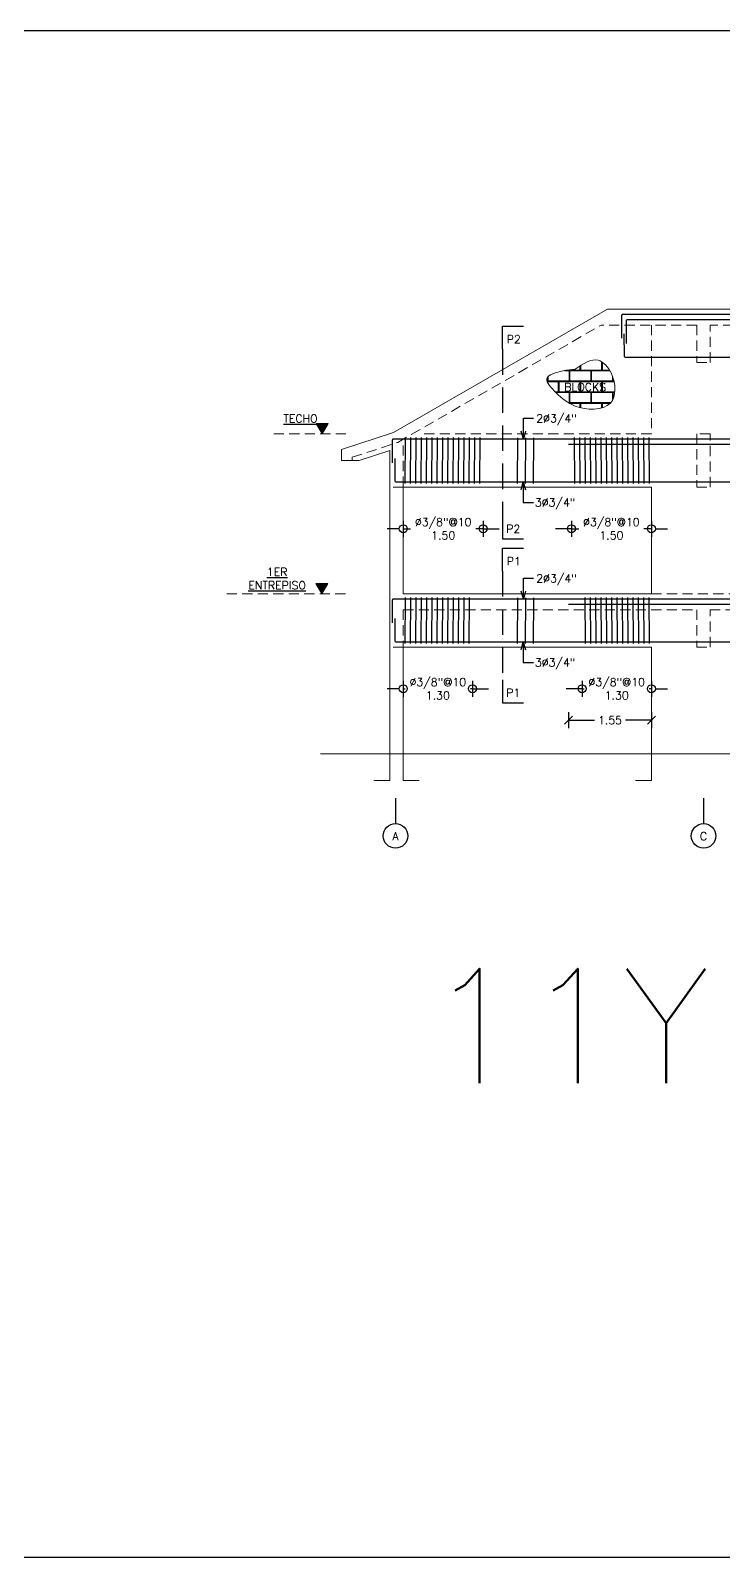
# Model space of a CAD drawing. Header units: metres. Extents: x -44 to 358, y -286 to 66.
# Drawn here: x 112.12 to 125.1, y -246.38 to -217.76 of the extents above; entities that cross this region are included whole.
import ezdxf

# ---------------------------------------------------------------- set-up
doc = ezdxf.new("R2010")
doc.units = ezdxf.units.M
doc.header["$LTSCALE"] = 0.3
doc.header["$PDMODE"] = 3
for name, pattern in [('CONTINUA', [0]), ('HIDDEN', [9.525, 6.35, -3.175]), ('HIDDEN2', [4.7625, 3.175, -1.5875])]:
    doc.linetypes.add(name, pattern=pattern)
for name, color, linetype in [('001-ACERO', 5, 'Continuous'), ('001-DIMLOSA', 4, 'Continuous'), ('001-DIMTEXTO', 4, 'Continuous'), ('001-EJES', 4, 'Continuous'), ('002-SECCION', 1, 'CONTINUA'), ('ACERO', 5, 'Continuous'), ('DIMPORTICO', 4, 'Continuous'), ('DIMTEXTO', 4, 'Continuous'), ('HATCH', 8, 'Continuous'), ('SECCION', 1, 'Continuous'), ('TEXTO1', 1, 'Continuous'), ('VIGA-LOSA', 1, 'Continuous')]:
    doc.layers.add(name, color=color, linetype=linetype)
doc.layers.add('Columnas', color=7, linetype='Continuous', lineweight=18)
doc.layers.add('Losa', color=8, linetype='HIDDEN', lineweight=18)
doc.styles.add('SIMPLEX', font='simplex_.ttf', dxfattribs={"height": 0.2})
doc.styles.add('SMPLEX', font='simplex.shx')
doc.dimstyles.new('BDIM-75', dxfattribs={"dimscale": 0.75, "dimtxt": 0.2, "dimasz": 0.2, "dimexe": 0.2, "dimexo": 0.2, "dimgap": 0.1, "dimtad": 0, "dimtih": 1, "dimtoh": 1, "dimzin": 0, "dimdsep": 46, "dimtxsty": 'SIMPLEX', "dimblk": 'OBLIQUE', "dimcen": 0.2, "dimdle": 0.2, "dimclrd": 4, "dimclre": 4, "dimclrt": 256, "dimadec": 0, "dimazin": 0, "dimtfac": 1, "dimtofl": 0, "dimtmove": 1, "dimatfit": 3, "dimldrblk": 'OPEN30', "dimfxl": 0.15, "dimtfill": 1, "dimtolj": 1, "dimtzin": 0, "dimlwd": -1, "dimlwe": -1, "dimarcsym": 0})
doc.dimstyles.new('DIM-75', dxfattribs={"dimscale": 0.75, "dimtxt": 0.2, "dimasz": 0.2, "dimexe": 0.2, "dimexo": 0.2, "dimgap": 0.1, "dimtad": 0, "dimtih": 1, "dimtoh": 1, "dimzin": 0, "dimdsep": 46, "dimtxsty": 'SMPLEX', "dimblk1": 'OBLIQUE', "dimblk2": 'OBLIQUE', "dimsah": 1, "dimcen": 0.2, "dimclrd": 4, "dimclre": 4, "dimclrt": 4, "dimadec": 0, "dimazin": 0, "dimtfac": 1, "dimtmove": 0, "dimatfit": 3, "dimldrblk": 'OBLIQUE', "dimfxl": 0.2, "dimfxlon": 1, "dimtfill": 1, "dimtolj": 1, "dimtzin": 0, "dimarcsym": 0})

# ---------------------------------------------------------------- blocks, each defined once
blk = doc.blocks.new('A$C2BC87D2B')
at = {"layer": '001-DIMTEXTO', "lineweight": 0}
h = blk.add_hatch(color=4, dxfattribs=at)
h.dxf.hatch_style = 1
h.paths.add_polyline_path([(0, 0), (0.112, 0.194), (-0.112, 0.194)])
at = {"layer": '001-DIMTEXTO', "color": 4, "lineweight": 0, "flags": 128}
blk.add_lwpolyline([(0, 0), (0.112, 0.194), (-0.112, 0.194)], close=True, dxfattribs=at)
blk = doc.blocks.new('_OBLIQUE')
at = {"color": 0, "linetype": 'ByBlock'}
blk.add_line((-0.5, -0.5), (0.5, 0.5), dxfattribs=at)
blk = doc.blocks.new('_Open30')
at = {"color": 0, "lineweight": -2}
for p, q in [((-1, 0.27), (0, 0)), ((0, 0), (-1, -0.27)), ((0, 0), (-1, 0))]:
    blk.add_line(p, q, dxfattribs=at)
blk = doc.blocks.new('*U1734')
at = {"layer": '001-ACERO'}
blk.add_line((-0.001, -0.435), (0.001, 0.428), dxfattribs=at)
blk = doc.blocks.new('*U1735')
at = {"layer": 'VIGA-LOSA', "color": 0, "linetype": 'ByBlock', "lineweight": -2, "transparency": 16777216}
for p in [(0, 0), (0.1, 0), (0.2, 0), (0.3, 0), (0.4, 0), (0.5, 0), (0.6, 0), (0.7, 0), (0.8, 0), (0.9, 0), (1, 0), (1.1, 0), (1.2, 0)]:
    blk.add_blockref('*U1734', p, dxfattribs=at)
blk = doc.blocks.new('_DotBlank')
at = {"color": 0, "linetype": 'ByBlock', "lineweight": -2}
blk.add_line((-0.5, 0), (-1, 0), dxfattribs=at)
blk.add_circle((0, 0), 0.5, dxfattribs=at)
blk = doc.blocks.new('_Origin')
at = {"color": 0, "linetype": 'ByBlock', "lineweight": -2}
blk.add_line((0, 0), (-1, 0), dxfattribs=at)
blk.add_circle((0, 0), 0.5, dxfattribs=at)
blk = doc.blocks.new('*D1736')
at = {"layer": '001-DIMTEXTO', "color": 4, "lineweight": -2, "transparency": 16777216}
for p, q in [((118.953, -230.1), (118.803, -230.1)), ((119.103, -229.95), (119.103, -230.25)), ((119.103, -230.1), (119.141, -230.1)), ((120.4, -230.1), (120.362, -230.1)), ((120.4, -229.95), (120.4, -230.25)), ((120.55, -230.1), (120.7, -230.1))]:
    blk.add_line(p, q, dxfattribs=at)
at = {"layer": 'DEFPOINTS', "color": 0, "transparency": 16777216}
for p in [(119.103, -229.32), (120.4, -229.32), (120.4, -230.1)]:
    blk.add_point(p, dxfattribs=at)
at = {"layer": '001-DIMTEXTO', "color": 4, "lineweight": -2, "transparency": 16777216, "xscale": 0.15, "yscale": 0.15, "zscale": 0.15}
blk.add_blockref('_DotBlank', (119.103, -230.1), dxfattribs=at)
at = {"layer": '001-DIMTEXTO', "color": 4, "lineweight": -2, "transparency": 16777216, "xscale": 0.15, "yscale": 0.15, "zscale": 0.15, "rotation": 180}
blk.add_blockref('_Origin', (120.4, -230.1), dxfattribs=at)
at = {"layer": '001-DIMTEXTO', "color": 4, "transparency": 16777216, "insert": (119.751, -230.1), "char_height": 0.15, "attachment_point": 5, "style": 'SMPLEX'}
blk.add_mtext('\\A1;∅3/8"@10\\P1.30', dxfattribs=at)
blk = doc.blocks.new('*U1737')
at = {"layer": '001-ACERO'}
blk.add_line((-0.001, -0.435), (0.001, 0.428), dxfattribs=at)
blk = doc.blocks.new('*U1738')
at = {"layer": 'VIGA-LOSA', "color": 0, "linetype": 'ByBlock', "lineweight": -2, "transparency": 16777216}
for p in [(0, 0), (0.1, 0), (0.2, 0), (0.3, 0), (0.4, 0), (0.5, 0), (0.6, 0), (0.7, 0), (0.8, 0), (0.9, 0), (1, 0), (1.1, 0), (1.2, 0)]:
    blk.add_blockref('*U1737', p, dxfattribs=at)
blk = doc.blocks.new('*D1739')
at = {"layer": '001-DIMTEXTO', "color": 4, "lineweight": -2, "transparency": 16777216}
for p, q in [((122.305, -230.1), (122.155, -230.1)), ((122.455, -229.95), (122.455, -230.25)), ((122.455, -230.1), (122.493, -230.1)), ((123.753, -230.1), (123.715, -230.1)), ((123.753, -229.95), (123.753, -230.25)), ((123.903, -230.1), (124.053, -230.1))]:
    blk.add_line(p, q, dxfattribs=at)
at = {"layer": 'DEFPOINTS', "color": 0, "transparency": 16777216}
for p in [(122.455, -229.32), (123.753, -229.32), (122.455, -230.1)]:
    blk.add_point(p, dxfattribs=at)
at = {"layer": '001-DIMTEXTO', "color": 4, "lineweight": -2, "transparency": 16777216, "xscale": 0.15, "yscale": 0.15, "zscale": 0.15}
blk.add_blockref('_Origin', (122.455, -230.1), dxfattribs=at)
at = {"layer": '001-DIMTEXTO', "color": 4, "lineweight": -2, "transparency": 16777216, "xscale": 0.15, "yscale": 0.15, "zscale": 0.15, "rotation": 180}
blk.add_blockref('_DotBlank', (123.753, -230.1), dxfattribs=at)
at = {"layer": '001-DIMTEXTO', "color": 4, "transparency": 16777216, "insert": (123.104, -230.1), "char_height": 0.15, "attachment_point": 5, "style": 'SMPLEX'}
blk.add_mtext('\\A1;∅3/8"@10\\P1.30', dxfattribs=at)
blk = doc.blocks.new('*U1740')
at = {"layer": '001-ACERO'}
blk.add_line((-0.001, -0.685), (0.001, 0.175), dxfattribs=at)
blk = doc.blocks.new('*U1741')
at = {"layer": 'VIGA-LOSA', "color": 0, "linetype": 'ByBlock', "lineweight": -2, "transparency": 16777216}
for p in [(0, 0), (0.15, 0), (0.3, 0)]:
    blk.add_blockref('*U1740', p, dxfattribs=at)
blk = doc.blocks.new('*U1758')
at = {"layer": '001-ACERO'}
blk.add_line((-0.001, -0.685), (0.001, 0.175), dxfattribs=at)
blk = doc.blocks.new('*U1759')
at = {"layer": 'VIGA-LOSA', "color": 0, "linetype": 'ByBlock', "lineweight": -2, "transparency": 16777216}
for p in [(0, 0), (0.15, 0), (0.3, 0)]:
    blk.add_blockref('*U1758', p, dxfattribs=at)
blk = doc.blocks.new('*U2322')
at = {"layer": '001-ACERO'}
blk.add_line((-0.001, -0.435), (0.001, 0.428), dxfattribs=at)
blk = doc.blocks.new('*U2323')
at = {"layer": 'VIGA-LOSA', "color": 0, "linetype": 'ByBlock', "lineweight": -2, "transparency": 16777216}
for p in [(0, 0), (0.1, 0), (0.2, 0), (0.3, 0), (0.4, 0), (0.5, 0), (0.6, 0), (0.7, 0), (0.8, 0), (0.9, 0), (1, 0), (1.1, 0), (1.2, 0), (1.3, 0), (1.4, 0)]:
    blk.add_blockref('*U2322', p, dxfattribs=at)
blk = doc.blocks.new('*D2324')
at = {"layer": '001-DIMTEXTO', "color": 4, "lineweight": -2, "transparency": 16777216}
for p, q in [((119.103, -226.95), (119.103, -227.25)), ((120.6, -226.95), (120.6, -227.25)), ((118.953, -227.1), (118.803, -227.1)), ((119.103, -227.1), (119.241, -227.1)), ((120.6, -227.1), (120.462, -227.1)), ((120.75, -227.1), (120.9, -227.1))]:
    blk.add_line(p, q, dxfattribs=at)
at = {"layer": 'DEFPOINTS', "color": 0, "transparency": 16777216}
for p in [(119.103, -226.32), (120.6, -226.32), (120.6, -227.1)]:
    blk.add_point(p, dxfattribs=at)
at = {"layer": '001-DIMTEXTO', "color": 4, "lineweight": -2, "transparency": 16777216, "xscale": 0.15, "yscale": 0.15, "zscale": 0.15}
blk.add_blockref('_DotBlank', (119.103, -227.1), dxfattribs=at)
at = {"layer": '001-DIMTEXTO', "color": 4, "lineweight": -2, "transparency": 16777216, "xscale": 0.15, "yscale": 0.15, "zscale": 0.15, "rotation": 180}
blk.add_blockref('_Origin', (120.6, -227.1), dxfattribs=at)
at = {"layer": '001-DIMTEXTO', "color": 4, "transparency": 16777216, "insert": (119.851, -227.1), "char_height": 0.15, "attachment_point": 5, "style": 'SMPLEX'}
blk.add_mtext('\\A1;∅3/8"@10\\P1.50', dxfattribs=at)
blk = doc.blocks.new('*U2325')
at = {"layer": '001-ACERO'}
blk.add_line((-0.001, -0.435), (0.001, 0.428), dxfattribs=at)
blk = doc.blocks.new('*U2326')
at = {"layer": 'VIGA-LOSA', "color": 0, "linetype": 'ByBlock', "lineweight": -2, "transparency": 16777216}
for p in [(0, 0), (0.1, 0), (0.2, 0), (0.3, 0), (0.4, 0), (0.5, 0), (0.6, 0), (0.7, 0), (0.8, 0), (0.9, 0), (1, 0), (1.1, 0), (1.2, 0), (1.3, 0), (1.4, 0)]:
    blk.add_blockref('*U2325', p, dxfattribs=at)
blk = doc.blocks.new('*D2327')
at = {"layer": '001-DIMTEXTO', "color": 4, "lineweight": -2, "transparency": 16777216}
for p, q in [((122.255, -226.95), (122.255, -227.25)), ((123.753, -226.95), (123.753, -227.25)), ((122.105, -227.1), (121.955, -227.1)), ((122.255, -227.1), (122.393, -227.1)), ((123.753, -227.1), (123.615, -227.1)), ((123.903, -227.1), (124.053, -227.1))]:
    blk.add_line(p, q, dxfattribs=at)
at = {"layer": 'DEFPOINTS', "color": 0, "transparency": 16777216}
for p in [(122.255, -226.32), (123.753, -226.32), (122.255, -227.1)]:
    blk.add_point(p, dxfattribs=at)
at = {"layer": '001-DIMTEXTO', "color": 4, "lineweight": -2, "transparency": 16777216, "xscale": 0.15, "yscale": 0.15, "zscale": 0.15}
blk.add_blockref('_Origin', (122.255, -227.1), dxfattribs=at)
at = {"layer": '001-DIMTEXTO', "color": 4, "lineweight": -2, "transparency": 16777216, "xscale": 0.15, "yscale": 0.15, "zscale": 0.15, "rotation": 180}
blk.add_blockref('_DotBlank', (123.753, -227.1), dxfattribs=at)
at = {"layer": '001-DIMTEXTO', "color": 4, "transparency": 16777216, "insert": (123.004, -227.1), "char_height": 0.15, "attachment_point": 5, "style": 'SMPLEX'}
blk.add_mtext('\\A1;∅3/8"@10\\P1.50', dxfattribs=at)
blk = doc.blocks.new('*D2334')
at = {"layer": '001-DIMTEXTO', "color": 4, "lineweight": -2, "transparency": 16777216}
for p, q in [((122.203, -230.54), (122.203, -230.84)), ((122.203, -230.69), (122.688, -230.69)), ((123.753, -230.69), (123.267, -230.69)), ((123.753, -230.54), (123.753, -230.84))]:
    blk.add_line(p, q, dxfattribs=at)
at = {"layer": 'DEFPOINTS', "color": 0, "transparency": 16777216}
for p in [(122.203, -229.32), (123.753, -229.32), (123.753, -230.69)]:
    blk.add_point(p, dxfattribs=at)
at = {"layer": '001-DIMTEXTO', "color": 4, "lineweight": -2, "transparency": 16777216, "xscale": 0.15, "yscale": 0.15, "zscale": 0.15, "rotation": 180}
blk.add_blockref('_OBLIQUE', (122.203, -230.69), dxfattribs=at)
at = {"layer": '001-DIMTEXTO', "color": 4, "lineweight": -2, "transparency": 16777216, "xscale": 0.15, "yscale": 0.15, "zscale": 0.15}
blk.add_blockref('_OBLIQUE', (123.753, -230.69), dxfattribs=at)
at = {"layer": '001-DIMTEXTO', "color": 4, "transparency": 16777216, "insert": (122.978, -230.69), "char_height": 0.15, "attachment_point": 5, "style": 'SMPLEX', "bg_fill": 3, "box_fill_scale": 1.1, "bg_fill_color": 256, "bg_fill_true_color": 13158600, "bg_fill_transparency": 0}
blk.add_mtext('\\A1;1.55', dxfattribs=at)
blk = doc.blocks.new('*U2354')
at = {"color": 8, "linetype": 'HIDDEN2', "ltscale": 0.5}
blk.add_line((0, 3.385), (0, 0.261), dxfattribs=at)
at = {"color": 6, "linetype": 'CONTINUA'}
for points in [[(0, 3.385), (0, 3.816), (0.391, 3.816)], [(0, 0.261), (0, -0.17), (0.391, -0.17)]]:
    blk.add_lwpolyline(points, dxfattribs=at)
at = {"color": 4, "style": 'SMPLEX'}
for tag, p in [('P##', (0.078, 3.498)), ('P#', (0.069, -0.055))]:
    blk.add_attdef(tag, p, '', height=0.15, dxfattribs=at)
blk = doc.blocks.new('*U2355')
at = {"color": 8, "linetype": 'HIDDEN2', "ltscale": 0.5}
blk.add_line((0, 3.385), (0, 1.348), dxfattribs=at)
at = {"color": 6, "linetype": 'CONTINUA'}
for points in [[(0, 3.385), (0, 3.816), (0.391, 3.816)], [(0, 1.348), (0, 0.917), (0.391, 0.917)]]:
    blk.add_lwpolyline(points, dxfattribs=at)
at = {"color": 4, "style": 'SMPLEX'}
for tag, p in [('P##', (0.078, 3.498)), ('P#', (0.069, 1.032))]:
    blk.add_attdef(tag, p, '', height=0.15, dxfattribs=at)

msp = doc.modelspace()

# ---------------------------------------------------------------- hatches: boundary and pattern name
at = {"layer": 'HATCH', "ltscale": 0.2}
h = msp.add_hatch(dxfattribs=at)
h.set_pattern_fill('AR-B816C', color=256, scale=0.001)
h.set_pattern_definition([(0, (-5.38357, 0.19665), (0.2032, 0.2032), [0.396875, -0.009525]), (0, (-5.58677, 0.20618), (0.2032, 0.2032), [0.396875, -0.009525]), (90, (-5.38357, 0.19665), (-0.2032, 0.2032), [-0.212725, 0.193675]), (90, (-5.3931, 0.19665), (-0.2032, 0.2032), [-0.212725, 0.193675])])
edge = h.paths.add_edge_path()
edge.add_spline(control_points=[(122.3234293, -224.1057146), (122.4741878, -224.0063548), (122.7392942, -223.8316237), (123.0880248, -224.2325938), (123.1084572, -224.9055612), (122.3265988, -224.8698338), (122.0205488, -224.6065623), (121.6678916, -224.2491034), (122.0788323, -224.1383309), (122.2524999, -224.1151734), (122.3234293, -224.1057146)], knot_values=[0, 0, 0, 0, 0.463840288, 0.8156697346, 1.3681075465, 2.032457562, 2.4745195737, 2.780848179, 3.1157268215, 3.3469247372, 3.3469247372, 3.3469247372, 3.3469247372], degree=3, periodic=0)
h.paths.add_polyline_path([(122.0820661, -224.5557368), (122.9856376, -224.5557368), (122.9856376, -224.3307368), (122.0820661, -224.3307368)], flags=24)

# ---------------------------------------------------------------- linework, layer by layer
at = {"layer": '001-EJES', "color": 1, "ltscale": 0.02}
for p, q in [((118.9569693, -232.1491684), (118.9569693, -232.6273824)), ((124.7319699, -232.1491684), (124.7319699, -232.6273824))]:
    msp.add_line(p, q, dxfattribs=at)
at = {"layer": '001-EJES', "color": 1}
for centre in [(118.9569693, -232.8574122), (124.7319699, -232.8574122)]:
    msp.add_circle(centre, 0.2300299, dxfattribs=at)
at = {"layer": '002-SECCION', "lineweight": 0}
for p, q in [((118.8527553, -231.8196434), (118.8527553, -225.635082)), ((119.1027553, -228.3196434), (119.1027553, -226.3196434)), ((123.7527553, -226.3196434), (119.1027553, -226.3196434)), ((123.7527553, -228.3196434), (123.7527553, -226.3196434)), ((119.1027553, -228.3196434), (123.7527553, -228.3196434)), ((119.1027553, -229.3196434), (123.7527553, -229.3196434)), ((119.1027553, -231.8196434), (119.1027553, -229.3196434)), ((123.7527553, -231.8196434), (123.7527553, -229.3196434)), ((118.5527553, -231.8196434), (118.8527553, -231.8196434)), ((119.1027553, -231.8196434), (119.4027553, -231.8196434)), ((123.4527553, -231.8196434), (123.7527553, -231.8196434))]:
    msp.add_line(p, q, dxfattribs=at)
for points in [[(117.9418329, -225.8223636), (117.9418329, -225.61562), (118.9192293, -225.2980447), (122.9288832, -222.9830699)], [(139.7527553, -225.8223636), (139.7527553, -225.6120711), (138.7613001, -225.2899278), (134.765705, -222.9830699), (122.9288832, -222.9830699)], [(117.9418329, -225.8223636), (118.276362, -225.8223636), (118.8527553, -225.635082)]]:
    msp.add_lwpolyline(points, dxfattribs=at)
at = {"layer": 'ACERO'}
for points in [[(123.2150255, -223.0830699, 0.4142135624), (123.1950255, -223.1030699), (123.1950255, -223.525817)], [(123.302425, -223.1830699, 0.4142135624), (123.282425, -223.2030699), (123.282425, -223.625817)], [(123.2401291, -223.4469713), (123.2416253, -223.863542, 0.4073149712), (123.2616197, -223.8830699)], [(118.916717, -225.4196434, 0.4142135624), (118.896717, -225.4396434), (118.896717, -225.8623905)], [(118.9418207, -225.7835448), (118.9433168, -226.2001155, 0.4073149712), (118.9633112, -226.2196434)], [(118.916717, -228.4196434, 0.4142135624), (118.896717, -228.4396434), (118.896717, -228.8623905)], [(118.9418207, -228.7835448), (118.9433168, -229.2001155, 0.4073149712), (118.9633112, -229.2196434)]]:
    msp.add_lwpolyline(points, format="xyb", dxfattribs=at)
for points in [[(134.3310798, -223.0830699), (123.2150255, -223.0830699)], [(127.8448204, -223.1830699), (123.302425, -223.1830699)], [(123.2616197, -223.8830699), (134.2844856, -223.8830699)], [(138.7715509, -225.4196434), (118.916717, -225.4196434)], [(127.8448204, -225.5196434), (122.2027553, -225.5196434)], [(118.9633112, -226.2196434), (138.7249567, -226.2196434)], [(138.7602295, -228.4196434), (118.916717, -228.4196434)], [(127.8448204, -228.5196434), (122.2027553, -228.5196434)], [(118.9633112, -229.2196434), (138.7136353, -229.2196434)]]:
    msp.add_lwpolyline(points, dxfattribs=at)
at = {"layer": 'Columnas', "ltscale": 0.2}
msp.add_spline([(122.3234293, -224.1057146), (122.7572145, -223.9414422), (123.0037869, -224.1924139), (122.9855222, -224.7445514), (122.3234293, -224.7993084), (121.9627031, -224.5437739), (121.793755, -224.2882395), (122.0951217, -224.1422197), (122.3234293, -224.1057146)], degree=3, dxfattribs=at)
at = {"layer": 'DIMTEXTO'}
msp.add_lwpolyline([(-5.0701956, -217.7611052), (196.66926, -217.7611052), (196.66926, -246.3838365), (-5.0701956, -246.3838365)], close=True, dxfattribs=at)
at = {"layer": 'Losa', "lineweight": 0, "ltscale": 0.1}
for p, q in [((123.7527553, -223.2830699), (123.7527553, -225.3196434)), ((118.0265173, -225.3196434), (116.6171716, -225.3196434)), ((123.7527553, -225.3196434), (119.4818192, -225.3196434)), ((118.0186959, -228.3196434), (115.7668268, -228.3196434)), ((123.7527553, -228.3196434), (125.5472941, -228.3196434)), ((119.1027553, -228.6196434), (124.6027553, -228.6196434)), ((124.8527553, -228.6196434), (132.8418329, -228.6196434))]:
    msp.add_line(p, q, dxfattribs=at)
for points in [[(124.8527553, -223.1830699), (124.8527553, -223.1830699)], [(118.1418329, -225.8223636), (118.1418329, -225.7609285), (119.0010247, -225.4817602), (122.809268, -223.2830699)], [(124.6027553, -223.2830699), (122.809268, -223.2830699)], [(124.6027553, -223.2830699), (124.6027553, -223.9830699), (124.8527553, -223.9830699), (124.8527553, -223.2830699)], [(132.8418329, -223.2830699), (124.8527553, -223.2830699)], [(119.1027553, -225.538496), (119.1027553, -226.3196434), (118.8527553, -226.3196434), (118.8527553, -225.635082)], [(119.1027553, -228.6196434), (119.1027553, -229.3196434), (118.8527553, -229.3196434), (118.8527553, -228.6196434)], [(124.6027553, -228.6196434), (124.6027553, -229.3196434), (124.8527553, -229.3196434), (124.8527553, -228.6196434)]]:
    msp.add_lwpolyline(points, dxfattribs=at)
msp.add_lwpolyline([(124.6027553, -225.3196434), (124.6027553, -226.3196434), (124.8527553, -226.3196434), (124.8527553, -225.3196434)], close=True, dxfattribs=at)
at = {"layer": 'SECCION', "color": 8, "lineweight": 0, "ltscale": 0.0003}
msp.add_line((117.5499934, -231.3196434), (140.4354646, -231.3196434), dxfattribs=at)

# ---------------------------------------------------------------- block references
for name, p, values in [('*U2354', (120.9642093, -227.1216059), {'P#': 'P2', 'P##': 'P2'}), ('*U2355', (120.9642093, -231.2816892), {'P#': 'P1', 'P##': 'P1'})]:
    msp.add_blockref(name, p).add_auto_attribs(values)
at = {"layer": 'TEXTO1', "ltscale": 2}
for p in [(117.5822327, -225.319377), (117.5744113, -228.319377)]:
    msp.add_blockref('A$C2BC87D2B', p, dxfattribs=at)
at = {"layer": 'VIGA-LOSA'}
for name, p in [('*U2323', (119.1408555, -225.8166023)), ('*U1759', (121.2470803, -225.5685711)), ('*U1735', (119.1408555, -228.8166023)), ('*U1741', (121.2470803, -228.5685711))]:
    msp.add_blockref(name, p, dxfattribs=at)
at = {"layer": 'VIGA-LOSA', "xscale": -1}
for name, p in [('*U2326', (123.7146551, -225.8166023)), ('*U1738', (123.7146551, -228.8166023))]:
    msp.add_blockref(name, p, dxfattribs=at)

# ---------------------------------------------------------------- texts
at = {"layer": 'DIMPORTICO', "color": 4, "style": 'SMPLEX'}
for s, p in [('BLOCKS', (122.1195661, -224.5182368)), ('2∅3/4"', (121.5956128, -225.1057089)), ('3∅3/4"', (121.5695407, -226.6822199)), ('2∅3/4"', (121.5956128, -228.1057089)), ('3∅3/4"', (121.5695407, -229.6822199))]:
    msp.add_text(s, height=0.15, rotation=360, dxfattribs=at).set_placement(p)
at = {"layer": 'DIMTEXTO', "color": 4, "insert": (122.1881876, -236.4207859), "char_height": 2.14629826, "attachment_point": 5, "style": 'SMPLEX'}
msp.add_mtext('11Y', dxfattribs=at)

# ---------------------------------------------------------------- dimensions: what is measured, and where the dimension line sits
at = {"layer": '001-DIMTEXTO'}
dim = msp.add_linear_dim(base=(120.600133, -227.0997022), p1=(119.1027553, -226.3196434), p2=(120.600133, -226.3196434), text='∅3/8"@10\\P<>', dimstyle='DIM-75', override={"dimblk1": 'DotBlank', "dimblk2": 'Origin', "dimtfill": 0}, dxfattribs=at)
dim.commit()
dim.dimension.update_dxf_attribs({"geometry": '*D2324', "text_midpoint": (119.8514441, -227.0997022)})
dim = msp.add_linear_dim(base=(122.2553776, -227.0997022), p1=(123.7527553, -226.3196434), p2=(122.2553776, -226.3196434), angle=180, text='∅3/8"@10\\P<>', dimstyle='DIM-75', override={"dimblk1": 'DotBlank', "dimblk2": 'Origin', "dimtfill": 0}, dxfattribs=at)
dim.commit()
dim.dimension.update_dxf_attribs({"geometry": '*D2327', "text_midpoint": (123.0040664, -227.0997022)})
dim = msp.add_linear_dim(base=(120.400133, -230.0997022), p1=(119.1027553, -229.3196434), p2=(120.400133, -229.3196434), text='∅3/8"@10\\P<>', dimstyle='DIM-75', override={"dimblk1": 'DotBlank', "dimblk2": 'Origin', "dimtfill": 0}, dxfattribs=at)
dim.commit()
dim.dimension.update_dxf_attribs({"geometry": '*D1736', "text_midpoint": (119.7514441, -230.0997022), "dimtype": 160})
dim = msp.add_linear_dim(base=(122.4553776, -230.0997022), p1=(123.7527553, -229.3196434), p2=(122.4553776, -229.3196434), angle=180, text='∅3/8"@10\\P<>', dimstyle='DIM-75', override={"dimblk1": 'DotBlank', "dimblk2": 'Origin', "dimtfill": 0}, dxfattribs=at)
dim.commit()
dim.dimension.update_dxf_attribs({"geometry": '*D1739', "text_midpoint": (123.1040664, -230.0997022), "dimtype": 160})

# ---------------------------------------------------------------- leaders
at = {"layer": '001-DIMLOSA', "lineweight": 0}
for points in [[(121.3536416, -225.4220094), (121.3536416, -225.0254084), (121.5426522, -225.0254084)], [(121.3527078, -226.2193843), (121.3527078, -226.6102573), (121.5417184, -226.6102573)], [(121.3536416, -228.4220094), (121.3536416, -228.0254084), (121.5426522, -228.0254084)], [(121.3527078, -229.2193843), (121.3527078, -229.6102573), (121.5417184, -229.6102573)]]:
    msp.add_leader(points, dimstyle='BDIM-75', override={"dimgap": 0.1, "dimtad": 0}, dxfattribs=at)

# ---------------------------------------------------------------- next in the draw order: texts
at = {"layer": '001-EJES', "color": 4, "ltscale": 0.02, "char_height": 0.15, "width": 0.15, "attachment_point": 5, "style": 'SMPLEX', "bg_fill": 3, "box_fill_scale": 1.25, "bg_fill_color": 256, "bg_fill_true_color": 13158600, "bg_fill_transparency": 0}
for s, insert in [('A', (118.9556467, -232.863387)), ('C', (124.7306474, -232.863387))]:
    msp.add_mtext(s, dxfattribs=dict(at, insert=insert))
at = {"layer": 'TEXTO1', "color": 4, "char_height": 0.15, "width": 0.009586963, "attachment_point": 5, "style": 'SMPLEX', "bg_fill": 2}
for s, insert in [('\\A1;{\\LTECHO }', (117.1769864, -225.0357783)), ('\\A1;{\\L1ER ENTREPISO}', (116.7383291, -228.0357783))]:
    msp.add_mtext(s, dxfattribs=dict(at, insert=insert))

# ---------------------------------------------------------------- next in the draw order: dimensions: what is measured, and where the dimension line sits
at = {"layer": '001-DIMTEXTO'}
dim = msp.add_linear_dim(base=(123.7527553, -230.6901745), p1=(122.2027553, -229.3196434), p2=(123.7527553, -229.3196434), dimstyle='DIM-75', dxfattribs=at)
dim.commit()
dim.dimension.update_dxf_attribs({"geometry": '*D2334', "text_midpoint": (122.9777553, -230.6901745)})

doc.saveas('drawing.dxf')
